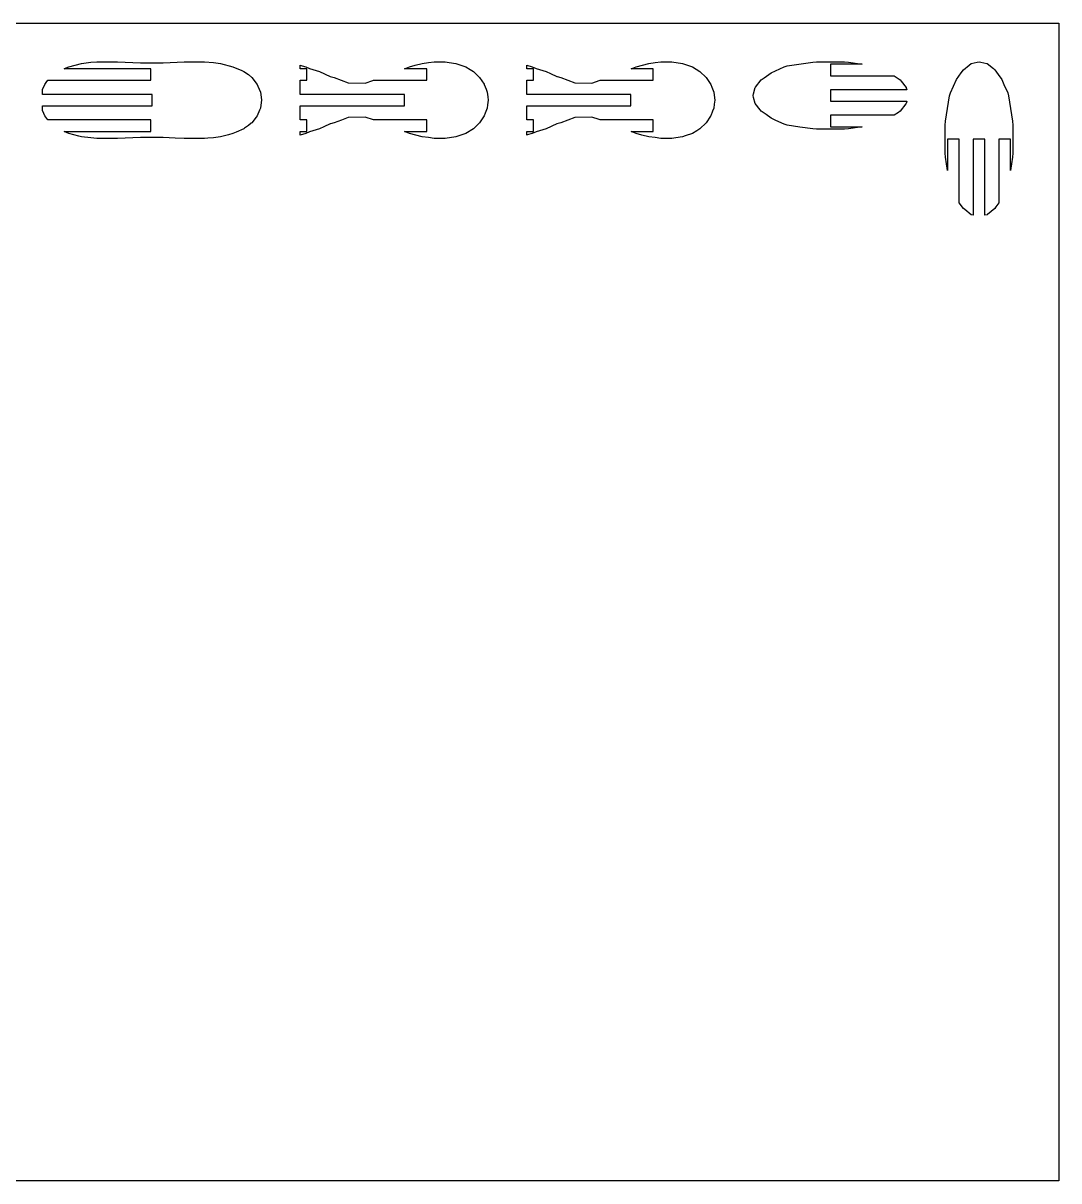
# Model space of a CAD drawing. Header units: metres. Extents: x 0 to 600, y 0 to 300.
# Drawn here: x 331.5 to 600, y 0 to 300 of the extents above; entities that cross this region are included whole.
import ezdxf

# ---------------------------------------------------------------- set-up
doc = ezdxf.new("R2010")
doc.units = ezdxf.units.M

msp = doc.modelspace()

# ---------------------------------------------------------------- linework, layer by layer
at = {"layer": 'C-1'}
for p, q in [((525.399712, 287.122582), (528.819677, 288.676178)), ((528.819677, 288.676178), (529.587368, 288.904318)), ((529.587368, 288.904318), (536.173762, 289.904984)), ((536.173762, 289.904984), (537.192339, 289.999816)), ((537.192339, 289.999816), (537.964014, 289.999836)), ((537.964014, 289.999836), (544.464759, 290)), ((548.976895, 289.374875), (540.830666, 289.374875)), ((540.830666, 289.374875), (540.830666, 286.374875)), ((544.464759, 290), (545.485854, 289.904984)), ((545.485854, 289.904984), (548.976895, 289.374875)), ((521.347833, 283.428395), (522.844185, 285.312096)), ((522.844185, 285.312096), (523.616124, 285.858984)), ((523.616124, 285.858984), (525.399712, 287.122582)), ((540.830666, 286.374875), (557.317019, 286.374875)), ((557.317019, 286.374875), (558.817527, 285.312096)), ((558.817527, 285.312096), (559.099211, 284.957583)), ((520.853775, 281.724349), (521.264783, 283.323846)), ((521.264783, 283.323846), (521.347833, 283.428395)), ((560.546178, 282.744729), (540.830133, 282.744729)), ((540.830133, 282.744729), (540.830133, 279.744729)), ((559.099211, 284.957583), (560.39733, 283.323846)), ((560.39733, 283.323846), (560.418666, 283.240836)), ((560.418666, 283.240836), (560.546178, 282.744729)), ((520.768489, 281.244729), (520.853775, 281.724349)), ((520.853775, 280.76511), (520.768489, 281.244729)), ((521.264784, 279.165612), (520.853775, 280.76511)), ((522.561742, 277.532918), (521.264784, 279.165612)), ((540.830133, 279.744729), (560.546178, 279.744729)), ((560.315518, 279.062648), (558.817527, 277.177363)), ((560.39733, 279.165613), (560.315518, 279.062648)), ((560.546178, 279.744729), (560.39733, 279.165613)), ((522.844185, 277.177363), (522.561742, 277.532918)), ((524.083399, 276.299431), (522.844185, 277.177363)), ((524.0834, 276.299432), (524.083399, 276.299431)), ((525.399712, 275.366877), (524.0834, 276.299432)), ((557.317019, 276.114583), (540.830667, 276.114583)), ((540.830667, 276.114583), (540.830667, 273.114583)), ((558.391776, 276.875812), (557.317019, 276.114583)), ((558.817527, 277.177363), (558.391776, 276.875812)), ((558.391776, 276.875812), (558.391776, 276.875812)), ((526.651467, 274.798239), (525.399712, 275.366877)), ((528.819677, 273.813281), (526.651467, 274.798239)), ((529.587368, 273.585141), (528.819677, 273.813281)), ((532.866922, 273.08688), (529.587368, 273.585141)), ((536.173762, 272.584475), (532.866922, 273.08688)), ((540.830667, 273.114583), (548.976897, 273.114583)), ((548.976897, 273.114583), (545.485854, 272.584475)), ((537.192339, 272.489643), (536.173762, 272.584475)), ((544.191903, 272.489466), (537.192339, 272.489643)), ((544.464759, 272.489459), (544.191903, 272.489466)), ((544.191903, 272.489466), (544.191903, 272.489466)), ((545.485854, 272.584475), (544.464759, 272.489459))]:
    msp.add_line(p, q, dxfattribs=at)
at = {"layer": 'C-10'}
for p, q in [((462.033138, 288.184927), (462.033138, 289.099731)), ((462.033138, 289.099731), (463.469145, 288.715035)), ((463.769572, 288.184927), (462.033138, 288.184927)), ((463.469145, 288.715035), (464.477121, 288.274391)), ((463.769572, 285.184927), (463.769572, 288.184927)), ((464.477121, 288.274391), (467.053555, 287.486229)), ((489.111423, 288.184927), (490.368872, 288.715035)), ((494.86077, 288.184927), (489.111423, 288.184927)), ((490.368872, 288.715035), (493.660281, 289.565346)), ((493.660281, 289.565346), (495.331689, 289.77149)), ((494.86077, 285.184927), (494.86077, 288.184927)), ((495.331689, 289.77149), (496.787805, 290)), ((496.787805, 290), (499.619392, 290)), ((499.619392, 290), (502.3891, 289.565346)), ((502.3891, 289.565346), (504.975884, 288.715035)), ((504.975884, 288.715035), (505.018366, 288.692248)), ((505.018366, 288.692248), (506.939389, 287.486229)), ((462.033138, 281.554781), (462.033138, 285.184927)), ((462.033138, 285.184927), (463.769572, 285.184927)), ((467.053555, 287.486229), (468.189034, 286.955251)), ((468.189034, 286.955251), (468.189034, 286.955251)), ((468.189034, 286.955251), (469.833226, 286.186385)), ((469.833226, 286.186385), (469.914185, 286.166423)), ((469.914185, 286.166423), (469.914185, 286.166423)), ((469.914185, 286.166423), (470.862386, 285.932633)), ((470.862386, 285.932633), (472.732852, 285.213395)), ((472.732852, 285.213395), (472.732852, 285.213395)), ((472.732852, 285.213395), (474.468218, 284.546105)), ((478.875542, 284.444911), (481.054578, 285.184927)), ((481.054578, 285.184927), (494.86077, 285.184927)), ((506.939389, 287.486229), (508.558273, 285.932633)), ((508.558273, 285.932633), (508.903953, 285.415272)), ((508.903953, 285.415272), (509.767964, 284.122148)), ((474.468218, 284.546105), (478.875542, 284.444911)), ((509.767964, 284.122148), (510.039561, 283.399861)), ((510.039561, 283.399861), (510.515595, 282.133898)), ((510.515595, 282.133898), (510.617481, 281.296271)), ((489.049714, 281.554781), (462.033138, 281.554781)), ((489.049714, 278.554781), (489.049714, 281.554781)), ((510.617481, 281.296271), (510.768489, 280.054781)), ((510.768489, 280.054781), (510.635768, 278.963645)), ((462.033138, 274.924635), (462.033138, 278.554781)), ((462.033138, 278.554781), (489.049714, 278.554781)), ((510.229094, 277.213741), (509.767964, 275.987414)), ((510.515595, 277.975664), (510.229094, 277.213741)), ((510.635768, 278.963645), (510.515595, 277.975664)), ((510.635768, 278.963645), (510.635768, 278.963645)), ((463.769572, 274.924635), (462.033138, 274.924635)), ((463.769572, 271.924635), (463.769572, 274.924635)), ((469.833226, 273.923177), (467.053555, 272.623333)), ((470.862386, 274.176929), (469.833226, 273.923177)), ((474.468218, 275.563457), (470.862386, 274.176929)), ((478.875542, 275.664651), (474.468218, 275.563457)), ((480.84547, 274.995649), (478.875542, 275.664651)), ((481.054577, 274.924635), (480.84547, 274.995649)), ((494.860769, 274.924635), (481.054577, 274.924635)), ((494.860769, 271.924635), (494.860769, 274.924635)), ((508.558273, 274.176929), (506.939389, 272.623333)), ((509.708662, 275.898661), (508.558273, 274.176929)), ((509.767964, 275.987414), (509.708662, 275.89866)), ((509.708662, 275.89866), (509.708662, 275.898661)), ((462.033138, 271.009831), (462.033138, 271.924635)), ((462.033138, 271.924635), (463.769572, 271.924635)), ((462.139606, 271.038353), (462.033138, 271.009831)), ((463.469145, 271.394526), (462.139606, 271.038353)), ((462.139606, 271.038353), (462.139606, 271.038353)), ((464.477121, 271.835171), (463.469145, 271.394526)), ((467.053555, 272.623333), (464.477121, 271.835171)), ((490.368872, 271.394526), (489.111424, 271.924635)), ((489.111424, 271.924635), (494.860769, 271.924635)), ((491.890872, 271.001329), (490.368872, 271.394526)), ((493.660281, 270.544216), (491.890872, 271.001329)), ((495.331689, 270.338072), (493.660281, 270.544216)), ((496.787805, 270.109562), (495.331689, 270.338072)), ((499.619392, 270.109562), (496.787805, 270.109562)), ((500.667534, 270.274048), (499.619392, 270.109562)), ((502.3891, 270.544216), (500.667534, 270.274048)), ((503.142488, 270.791865), (502.3891, 270.544216)), ((504.975884, 271.394526), (503.142488, 270.791865)), ((503.142488, 270.791865), (503.142488, 270.791865)), ((505.018366, 271.417314), (504.975884, 271.394526)), ((506.141837, 272.122629), (505.018366, 271.417314)), ((506.939389, 272.623333), (506.141837, 272.122629)), ((506.141837, 272.122629), (506.141837, 272.122629))]:
    msp.add_line(p, q, dxfattribs=at)
at = {"layer": 'C-11'}
for p, q in [((342.077054, 288.184927), (342.63187, 288.420254)), ((364.609904, 288.184927), (342.077054, 288.184927)), ((342.63187, 288.420254), (343.326858, 288.715035)), ((343.326858, 288.715035), (344.983624, 289.145667)), ((344.983624, 289.145667), (346.598256, 289.565346)), ((346.598256, 289.565346), (348.98655, 289.861709)), ((348.98655, 289.861709), (350.609713, 290)), ((350.609713, 290), (355.825352, 290)), ((355.825352, 290), (355.896019, 289.993979)), ((355.896019, 289.993979), (361.937896, 289.736695)), ((361.937896, 289.736695), (365.590415, 289.743608)), ((364.609904, 285.184927), (364.609904, 288.184927)), ((365.590415, 289.743608), (367.737736, 289.747672)), ((365.590415, 289.743608), (365.590415, 289.743608)), ((367.737736, 289.747672), (373.189252, 290)), ((373.189252, 290), (378.505683, 290)), ((378.505683, 290), (380.846574, 289.792465)), ((380.846574, 289.792465), (382.632774, 289.565346)), ((382.632774, 289.565346), (385.825385, 288.715035)), ((385.825385, 288.715035), (388.160986, 287.699937)), ((337.446929, 284.591653), (337.909024, 285.184927)), ((337.909024, 285.184927), (364.609904, 285.184927)), ((388.160986, 287.699937), (388.652697, 287.486229)), ((388.652697, 287.486229), (389.877724, 286.672355)), ((389.877724, 286.672355), (390.762052, 285.932634)), ((390.762052, 285.932634), (392.149909, 284.122148)), ((336.4745, 282.737967), (336.505238, 282.808091)), ((336.4745, 281.554781), (336.4745, 282.737967)), ((336.505238, 282.808091), (337.081238, 284.122148)), ((337.081238, 284.122148), (337.446929, 284.591653)), ((392.149909, 284.122148), (392.337996, 283.68616)), ((392.337996, 283.68616), (393.007648, 282.133898)), ((393.007648, 282.133898), (393.09027, 281.541833)), ((364.886144, 281.554781), (336.4745, 281.554781)), ((364.886144, 278.554781), (364.886144, 281.554781)), ((393.211575, 279.436985), (393.007648, 277.975664)), ((393.09027, 281.541833), (393.297787, 280.054781)), ((393.297787, 280.054781), (393.211575, 279.436985)), ((336.4745, 277.371592), (336.4745, 278.554781)), ((336.4745, 278.554781), (364.886144, 278.554781)), ((336.814957, 276.594891), (336.4745, 277.371592)), ((337.081238, 275.987414), (336.814957, 276.594891)), ((392.781954, 277.452506), (392.149909, 275.987414)), ((393.007648, 277.975664), (392.781954, 277.452506)), ((337.909024, 274.924635), (337.081238, 275.987414)), ((364.609904, 274.924635), (337.909024, 274.924635)), ((364.609904, 271.924635), (364.609904, 274.924635)), ((389.877724, 273.437207), (388.87169, 272.768825)), ((390.627484, 274.064365), (389.877724, 273.437207)), ((390.762054, 274.176929), (390.627484, 274.064365)), ((391.889949, 275.64829), (390.762054, 274.176929)), ((392.149909, 275.987414), (391.889949, 275.64829)), ((343.326858, 271.394526), (342.077054, 271.924635)), ((342.077054, 271.924635), (364.609904, 271.924635)), ((345.908409, 270.723523), (343.326858, 271.394526)), ((346.598256, 270.544216), (345.908409, 270.723523)), ((345.908409, 270.723523), (345.908409, 270.723523)), ((348.98655, 270.247853), (346.598256, 270.544216)), ((350.609713, 270.109562), (348.98655, 270.247853)), ((355.825352, 270.109562), (350.609713, 270.109562)), ((355.896019, 270.115583), (355.825352, 270.109562)), ((361.937896, 270.372867), (355.896019, 270.115583)), ((365.261451, 270.366577), (361.937896, 270.372867)), ((367.737736, 270.36189), (365.261451, 270.366577)), ((370.912421, 270.214947), (367.737736, 270.36189)), ((373.189252, 270.109562), (370.912421, 270.214947)), ((370.912421, 270.214947), (370.912421, 270.214947)), ((378.505683, 270.109562), (373.189252, 270.109562)), ((379.396177, 270.18851), (378.505683, 270.109562)), ((380.846574, 270.317097), (379.396177, 270.18851)), ((382.632774, 270.544216), (380.846574, 270.317097)), ((384.681812, 271.089951), (382.632774, 270.544216)), ((385.825385, 271.394527), (384.681812, 271.089951)), ((384.681812, 271.089951), (384.681812, 271.089951)), ((386.694973, 271.772467), (385.825385, 271.394527)), ((388.652697, 272.623332), (386.694973, 271.772467)), ((388.87169, 272.768825), (388.652697, 272.623332))]:
    msp.add_line(p, q, dxfattribs=at)
at = {"layer": 'C-12'}
for p, q in [((575.234082, 287.924304), (576.76858, 289.143259)), ((576.76858, 289.143259), (576.768581, 289.143259)), ((576.768581, 289.143259), (577.222332, 289.503706)), ((577.222332, 289.503706), (578.82183, 289.914714)), ((578.82183, 289.914714), (579.301449, 290)), ((579.301449, 290), (579.781068, 289.914714)), ((579.781068, 289.914714), (581.296273, 289.525365)), ((581.296273, 289.525365), (581.380566, 289.503706)), ((581.380566, 289.503706), (583.01326, 288.206747)), ((583.01326, 288.206747), (583.368816, 287.924304)), ((571.87, 281.948812), (573.423597, 285.368776)), ((573.423597, 285.368776), (574.687195, 287.152364)), ((574.687195, 287.152364), (575.234082, 287.924304)), ((583.368816, 287.924304), (584.246747, 286.68509)), ((584.246747, 286.68509), (584.246747, 286.685089)), ((584.246747, 286.685089), (585.179301, 285.368777)), ((585.179301, 285.368777), (585.747939, 284.117022)), ((585.747939, 284.117022), (586.732897, 281.948812)), ((570.641194, 274.594727), (571.64186, 281.181121)), ((571.64186, 281.181121), (571.87, 281.948812)), ((586.732897, 281.948812), (586.961037, 281.181121)), ((586.961037, 281.181121), (587.459298, 277.901567)), ((587.459298, 277.901567), (587.961703, 274.594727)), ((570.546343, 272.804475), (570.546362, 273.57615)), ((570.546362, 273.57615), (570.641194, 274.594727)), ((587.961703, 274.594727), (588.056536, 273.57615)), ((588.056536, 273.57615), (588.056713, 266.576586)), ((570.546178, 266.30373), (570.546343, 272.804475)), ((574.171303, 269.937823), (571.171303, 269.937823)), ((571.171303, 269.937823), (571.171303, 261.791594)), ((574.171303, 253.45147), (574.171303, 269.937823)), ((580.801449, 269.938356), (577.801449, 269.938356)), ((577.801449, 269.938356), (577.801449, 250.222311)), ((580.801449, 250.222311), (580.801449, 269.938356)), ((587.431595, 269.937822), (584.431595, 269.937822)), ((584.431595, 269.937822), (584.431595, 253.45147)), ((587.431595, 261.791591), (587.431595, 269.937822)), ((570.641194, 265.282635), (570.546178, 266.30373)), ((571.171303, 261.791594), (570.641194, 265.282635)), ((587.961703, 265.282635), (587.431595, 261.791591)), ((588.05672, 266.30373), (587.961703, 265.282635)), ((588.056713, 266.576586), (588.056713, 266.576586)), ((588.056713, 266.576586), (588.05672, 266.30373)), ((575.234082, 251.950962), (574.171303, 253.45147)), ((583.670366, 252.376713), (583.368816, 251.950962)), ((584.431595, 253.45147), (583.670366, 252.376713)), ((583.670366, 252.376713), (583.670366, 252.376713)), ((575.588595, 251.669278), (575.234082, 251.950962)), ((577.222332, 250.371159), (575.588595, 251.669278)), ((577.305343, 250.349823), (577.222332, 250.371159)), ((577.801449, 250.222311), (577.305343, 250.349823)), ((581.380566, 250.371159), (580.801449, 250.222311)), ((581.483531, 250.452971), (581.380566, 250.371159)), ((583.368816, 251.950962), (581.483531, 250.452971))]:
    msp.add_line(p, q, dxfattribs=at)
at = {"layer": 'C-3'}
for p, q in [((403.297787, 288.184927), (403.297787, 289.099731)), ((403.297787, 289.099731), (403.774871, 288.971924)), ((405.034221, 288.184927), (403.297787, 288.184927)), ((403.774871, 288.971924), (404.733795, 288.715035)), ((404.733795, 288.715035), (405.74177, 288.274391)), ((405.034221, 285.184927), (405.034221, 288.184927)), ((405.74177, 288.274391), (408.318204, 287.486229)), ((430.376073, 288.184927), (431.633522, 288.715035)), ((436.125419, 288.184927), (430.376073, 288.184927)), ((431.633522, 288.715035), (433.155521, 289.108232)), ((433.155521, 289.108232), (434.92493, 289.565346)), ((433.155521, 289.108232), (433.155521, 289.108232)), ((434.92493, 289.565346), (436.596338, 289.77149)), ((436.125419, 285.184927), (436.125419, 288.184927)), ((436.596338, 289.77149), (438.052454, 290)), ((438.052454, 290), (440.884041, 290)), ((440.884041, 290), (441.932183, 289.835514)), ((441.932183, 289.835514), (443.653749, 289.565346)), ((443.653749, 289.565346), (444.407137, 289.317697)), ((444.407137, 289.317697), (444.407137, 289.317697)), ((444.407137, 289.317697), (446.240533, 288.715035)), ((446.240533, 288.715035), (446.283015, 288.692248)), ((446.283015, 288.692248), (447.406486, 287.986933)), ((403.297787, 281.554781), (403.297787, 285.184927)), ((403.297787, 285.184927), (405.034221, 285.184927)), ((408.318204, 287.486229), (411.097875, 286.186385)), ((411.097875, 286.186385), (412.127035, 285.932633)), ((412.127035, 285.932633), (415.732867, 284.546105)), ((420.140192, 284.444911), (422.11012, 285.113913)), ((422.11012, 285.113913), (422.319226, 285.184927)), ((422.319226, 285.184927), (436.125419, 285.184927)), ((447.406486, 287.986933), (447.406486, 287.986933)), ((447.406486, 287.986933), (448.204038, 287.486229)), ((448.204038, 287.486229), (449.822922, 285.932633)), ((449.822922, 285.932633), (450.973311, 284.210901)), ((415.732867, 284.546105), (420.140192, 284.444911)), ((450.973311, 284.210901), (450.973311, 284.210902)), ((450.973311, 284.210902), (451.032613, 284.122148)), ((451.032613, 284.122148), (451.493743, 282.895821)), ((451.493743, 282.895821), (451.780244, 282.133898)), ((451.780244, 282.133898), (451.92982, 280.904183)), ((430.314363, 281.554781), (403.297787, 281.554781)), ((430.314363, 278.554781), (430.314363, 281.554781)), ((452.033138, 280.054781), (451.88213, 278.813291)), ((451.92982, 280.904183), (452.033138, 280.054781)), ((403.297787, 274.924635), (403.297787, 278.554781)), ((403.297787, 278.554781), (430.314363, 278.554781)), ((451.30421, 276.709701), (451.032613, 275.987414)), ((451.780244, 277.975664), (451.30421, 276.709701)), ((451.88213, 278.813291), (451.780244, 277.975664)), ((405.034221, 274.924635), (403.297787, 274.924635)), ((405.034221, 271.924635), (405.034221, 274.924635)), ((409.453683, 273.154311), (408.318204, 272.623333)), ((411.097875, 273.923177), (409.453683, 273.154311)), ((409.453683, 273.154311), (409.453683, 273.154311)), ((411.178835, 273.943139), (411.097875, 273.923177)), ((412.127035, 274.176929), (411.178835, 273.943139)), ((411.178835, 273.943139), (411.178835, 273.943139)), ((413.997501, 274.896167), (412.127035, 274.176929)), ((415.732867, 275.563457), (413.997501, 274.896167)), ((420.140192, 275.664651), (415.732867, 275.563457)), ((422.319227, 274.924635), (420.140192, 275.664651)), ((436.125419, 274.924635), (422.319227, 274.924635)), ((436.125419, 271.924635), (436.125419, 274.924635)), ((449.822922, 274.176929), (448.204038, 272.623333)), ((450.168602, 274.69429), (449.822922, 274.176929)), ((451.032613, 275.987414), (450.168602, 274.69429)), ((403.297787, 271.009831), (403.297787, 271.924635)), ((403.297787, 271.924635), (405.034221, 271.924635)), ((404.733795, 271.394526), (403.297787, 271.009831)), ((405.74177, 271.835171), (404.733795, 271.394526)), ((408.318204, 272.623333), (405.74177, 271.835171)), ((431.633522, 271.394526), (430.376072, 271.924635)), ((430.376072, 271.924635), (436.125419, 271.924635)), ((434.92493, 270.544216), (431.633522, 271.394526)), ((436.596338, 270.338072), (434.92493, 270.544216)), ((438.052454, 270.109562), (436.596338, 270.338072)), ((440.884041, 270.109562), (438.052454, 270.109562)), ((443.653749, 270.544216), (440.884041, 270.109562)), ((446.240533, 271.394526), (443.653749, 270.544216)), ((446.283015, 271.417314), (446.240533, 271.394526)), ((448.204038, 272.623333), (446.283015, 271.417314))]:
    msp.add_line(p, q, dxfattribs=at)
at = {"layer": 'sheet_boundary'}
for p, q in [((0, 300), (600, 300)), ((600, 300), (600, 0)), ((600, 0), (0, 0))]:
    msp.add_line(p, q, dxfattribs=at)

doc.saveas('drawing.dxf')
